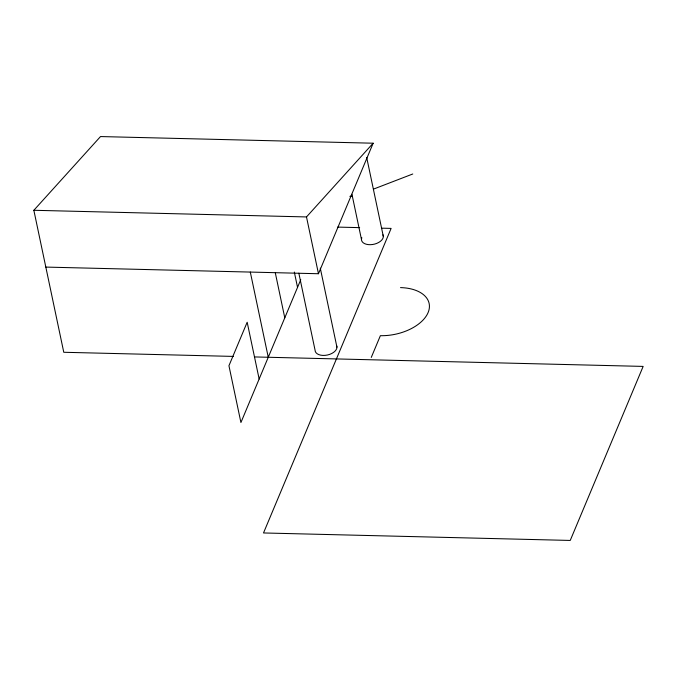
<?xml version="1.0" encoding="UTF-8"?>
<svg xmlns="http://www.w3.org/2000/svg" width="677" height="677" viewBox="0 0 677 677"><rect width="100%" height="100%" fill="white"/><g stroke="black" fill="none" stroke-linecap="round" stroke-linejoin="round"><path stroke-width="1.02" d="M300.766 279.669L240.919 422.524L228.944 365.732L247.173 322.227L259.147 379.018M45.816 267.085L318.469 273.736L373.154 143.211L100.509 136.559L33.85 210.285L63.773 352.277L233.472 356.415M371.267 357.431L380.381 335.682A39.537 23.128 -11.9 0 0 428.109 312.562A39.537 23.128 -11.9 0 0 400.522 287.607M33.85 210.285L306.495 216.936L373.154 143.211M373.67 189.044L412.758 173.997M349.874 196.381L351.896 195.941M337.628 227.1L359.648 227.633M381.667 228.174L391.111 228.403L263.505 532.96L570.237 540.441L643.15 366.409L254.552 356.931M366.68 157.419L383.334 236.459M351.947 194.291L361.459 239.446M320.289 268.151L336.943 347.183M306.495 216.936L318.469 273.736M298.845 273.195L315.067 350.178A11.094 6.491 -11.9 0 0 327.44 355.01A11.094 6.491 -11.9 0 0 336.571 345.532M294.317 272.052L297.541 287.37M275.319 272.899L284.78 317.826M250.304 272.069L268.261 357.261M382.962 234.809A11.094 6.491 -11.9 0 1 372.401 244.532A11.094 6.491 -11.9 0 1 361.831 237.695"/></g></svg>
